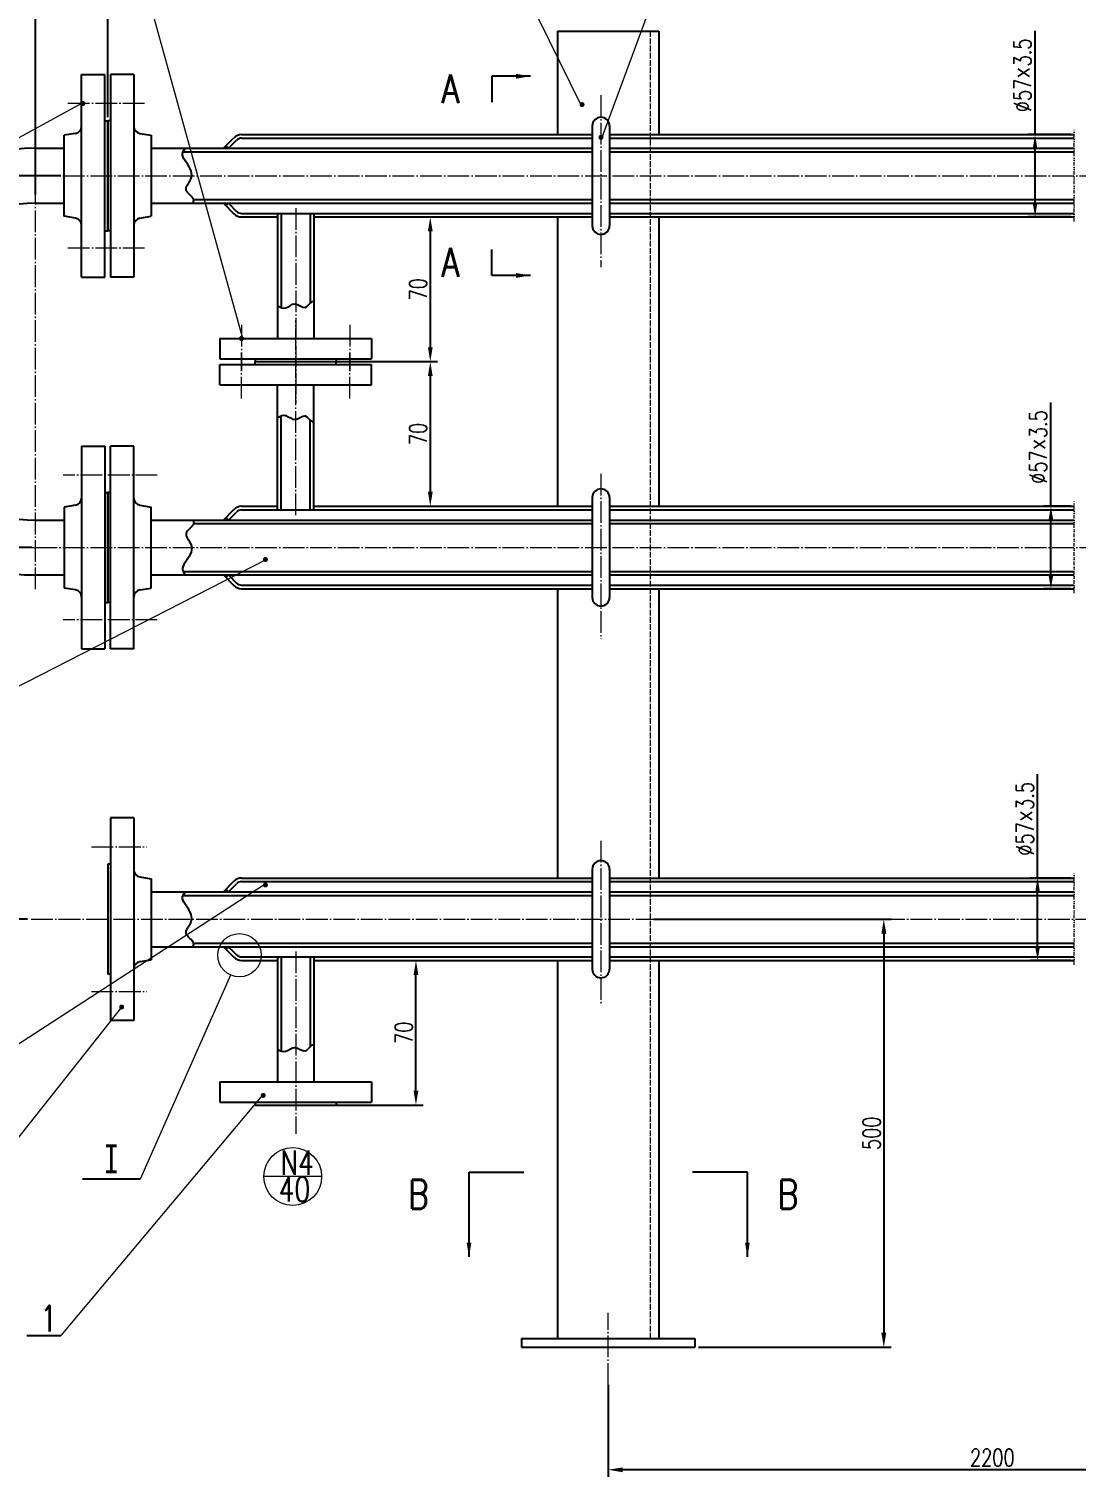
# Model space of a CAD drawing. Header units: millimetres. Extents: x -942 to 2422, y 1139 to 3515.
# Drawn here: x -185 to 539, y 1973 to 2974 of the extents above; entities that cross this region are included whole.
import ezdxf
from ezdxf.enums import TextEntityAlignment as Align

# ---------------------------------------------------------------- set-up
doc = ezdxf.new("R2010")
doc.units = ezdxf.units.MM
doc.header["$LTSCALE"] = 10
doc.header["$MEASUREMENT"] = 0
for name, pattern in [('DASHED', [0.5, 0.4, -0.1]), ('DIVIDE2', [0.625, 0.25, -0.125, 0, -0.125, 0, -0.125]), ('MYCENTER', [3.4, 1.5, -0.15, 0.1, -0.15, 1.5]), ('MYJX', [3.65, 1.5, -0.15, 0.1, -0.15, 0.1, -0.15, 1.5])]:
    doc.linetypes.add(name, pattern=pattern)
doc.layers.get('0').update_dxf_attribs({"linetype": 'CONTINUOUS', "lineweight": 25})
doc.layers.get('Defpoints').update_dxf_attribs({"linetype": 'CONTINUOUS', "lineweight": 5})
for name, color, linetype, lineweight in [('1', 7, 'CONTINUOUS', 25), ('2', 2, 'CONTINUOUS', 5), ('3', 3, 'MYCENTER', 5), ('4', 1, 'DASHED', 5), ('5', 6, 'MYJX', 5), ('6', 4, 'CONTINUOUS', 5)]:
    doc.layers.add(name, color=color, linetype=linetype, lineweight=lineweight)
doc.styles.add('HZ', font='SIMFANG.TTF', dxfattribs={"width": 0.75})
doc.styles.add('HZTXT', font='txt.shx', dxfattribs={"width": 0.75, "height": 12, "bigfont": 'hztxt.shx'})
doc.styles.get("Standard").update_dxf_attribs({"font": 'txt.shx', "bigfont": 'bigfont.shx'})
doc.dimstyles.get("Standard").update_dxf_attribs({"dimtxt": 0.18, "dimasz": 0.18, "dimexe": 0.18, "dimexo": 0.0625, "dimgap": 0.09, "dimtad": 0, "dimtih": 1, "dimtoh": 1, "dimdec": 4, "dimzin": 0, "dimdsep": 46, "dimtxsty": 'Standard', "dimcen": 0.09, "dimadec": 0, "dimazin": 0, "dimtfac": 1, "dimtdec": 4, "dimtofl": 0, "dimtmove": 0, "dimatfit": 3, "dimfxl": 0, "dimtolj": 1, "dimtzin": 0, "dimarcsym": 0})

# ---------------------------------------------------------------- blocks, each defined once
blk = doc.blocks.new('*D27')
at = {"layer": '6', "color": 0, "lineweight": -2}
for p, q in [((14.2, 2844.3), (97.2, 2844.3)), ((92.2, 2834.3), (92.2, 2754.3)), ((1.7, 2744.3), (97.2, 2744.3))]:
    blk.add_line(p, q, dxfattribs=at)
at = {"layer": '6', "color": 0}
for points in [[(90.6, 2834.3), (93.9, 2834.3), (92.2, 2844.3)], [(90.6, 2754.3), (93.9, 2754.3), (92.2, 2744.3)]]:
    blk.add_solid(points, dxfattribs=at)
at = {"layer": 'Defpoints', "color": 0}
for p in [(11.7, 2844.3), (-0.8, 2744.3), (92.2, 2744.3)]:
    blk.add_point(p, dxfattribs=at)
at = {"layer": '6', "color": 0, "insert": (83.8, 2794.3), "char_height": 12, "attachment_point": 5, "rotation": 90, "style": 'HZTXT'}
blk.add_mtext('\\A1;70', dxfattribs=at)
blk = doc.blocks.new('*D28')
at = {"layer": '6', "color": 0, "lineweight": -2}
for p, q in [((1.7, 2744.3), (97.2, 2744.3)), ((92.2, 2734.3), (92.2, 2654.3)), ((14.2, 2644.3), (97.2, 2644.3))]:
    blk.add_line(p, q, dxfattribs=at)
at = {"layer": '6', "color": 0}
for points in [[(90.6, 2734.3), (93.9, 2734.3), (92.2, 2744.3)], [(90.6, 2654.3), (93.9, 2654.3), (92.2, 2644.3)]]:
    blk.add_solid(points, dxfattribs=at)
at = {"layer": 'Defpoints', "color": 0}
for p in [(-0.8, 2744.3), (11.7, 2644.3), (92.2, 2644.3)]:
    blk.add_point(p, dxfattribs=at)
at = {"layer": '6', "color": 0, "insert": (83.8, 2694.3), "char_height": 12, "attachment_point": 5, "rotation": 90, "style": 'HZTXT'}
blk.add_mtext('\\A1;70', dxfattribs=at)
blk = doc.blocks.new('*D29')
at = {"layer": '6', "color": 0, "lineweight": -2}
for p, q in [((215.2, 2037), (215.2, 1973.2)), ((746.4, 2037), (746.4, 1973.2)), ((736.4, 1978.2), (225.2, 1978.2))]:
    blk.add_line(p, q, dxfattribs=at)
at = {"layer": '6', "color": 0}
for points in [[(225.2, 1979.8), (225.2, 1976.5), (215.2, 1978.2)], [(736.4, 1979.8), (736.4, 1976.5), (746.4, 1978.2)]]:
    blk.add_solid(points, dxfattribs=at)
at = {"layer": 'Defpoints', "color": 0}
for p in [(215.2, 2039.5), (746.4, 2039.5), (215.2, 1978.2)]:
    blk.add_point(p, dxfattribs=at)
at = {"layer": '6', "color": 0, "insert": (480.8, 1986.6), "char_height": 12, "attachment_point": 5, "style": 'HZTXT'}
blk.add_mtext('\\A1;2200', dxfattribs=at)
blk = doc.blocks.new('*D31')
at = {"layer": '6', "color": 0, "lineweight": -2}
for p, q in [((510.4, 2901.3), (510.4, 2973.1)), ((535, 2901.3), (505.4, 2901.3)), ((510.4, 2854.3), (510.4, 2891.3)), ((535, 2844.3), (505.4, 2844.3))]:
    blk.add_line(p, q, dxfattribs=at)
at = {"layer": '6', "color": 0}
for points in [[(508.7, 2891.3), (512, 2891.3), (510.4, 2901.3)], [(508.7, 2854.3), (512, 2854.3), (510.4, 2844.3)]]:
    blk.add_solid(points, dxfattribs=at)
at = {"layer": 'Defpoints', "color": 0}
for p in [(510.4, 2901.3), (537.5, 2901.3), (537.5, 2844.3)]:
    blk.add_point(p, dxfattribs=at)
at = {"layer": '6', "color": 0, "insert": (501.7, 2942.2), "char_height": 12, "attachment_point": 5, "rotation": 90, "style": 'HZTXT'}
blk.add_mtext('\\A1;%%c57×3.5', dxfattribs=at)
blk = doc.blocks.new('*D33')
at = {"layer": '6', "color": 0, "lineweight": -2}
for p, q in [((521.3, 2644.3), (521.3, 2716.1)), ((535, 2644.3), (516.3, 2644.3)), ((521.3, 2597.3), (521.3, 2634.3)), ((535, 2587.3), (516.3, 2587.3))]:
    blk.add_line(p, q, dxfattribs=at)
at = {"layer": '6', "color": 0}
for points in [[(519.6, 2634.3), (523, 2634.3), (521.3, 2644.3)], [(519.6, 2597.3), (523, 2597.3), (521.3, 2587.3)]]:
    blk.add_solid(points, dxfattribs=at)
at = {"layer": 'Defpoints', "color": 0}
for p in [(537.5, 2644.3), (521.3, 2587.3), (537.5, 2587.3)]:
    blk.add_point(p, dxfattribs=at)
at = {"layer": '6', "color": 0, "insert": (512.6, 2685.2), "char_height": 12, "attachment_point": 5, "rotation": 90, "style": 'HZTXT'}
blk.add_mtext('\\A1;%%c57×3.5', dxfattribs=at)
blk = doc.blocks.new('*D35')
at = {"layer": '6', "color": 0, "lineweight": -2}
for p, q in [((512.1, 2387.3), (512.1, 2459.1)), ((535, 2387.3), (507.1, 2387.3)), ((512.1, 2340.3), (512.1, 2377.3)), ((535, 2330.3), (507.1, 2330.3))]:
    blk.add_line(p, q, dxfattribs=at)
at = {"layer": '6', "color": 0}
for points in [[(510.4, 2377.3), (513.8, 2377.3), (512.1, 2387.3)], [(510.4, 2340.3), (513.8, 2340.3), (512.1, 2330.3)]]:
    blk.add_solid(points, dxfattribs=at)
at = {"layer": 'Defpoints', "color": 0}
for p in [(512.1, 2387.3), (537.5, 2387.3), (537.5, 2330.3)]:
    blk.add_point(p, dxfattribs=at)
at = {"layer": '6', "color": 0, "insert": (503.4, 2428.2), "char_height": 12, "attachment_point": 5, "rotation": 90, "style": 'HZTXT'}
blk.add_mtext('\\A1;%%c57×3.5', dxfattribs=at)
blk = doc.blocks.new('*D36')
at = {"layer": '6', "color": 0, "lineweight": -2}
for p, q in [((14.2, 2330.3), (87.3, 2330.3)), ((82.3, 2240.3), (82.3, 2320.3)), ((1.7, 2230.3), (87.3, 2230.3))]:
    blk.add_line(p, q, dxfattribs=at)
at = {"layer": '6', "color": 0}
for points in [[(80.7, 2320.3), (84, 2320.3), (82.3, 2330.3)], [(80.7, 2240.3), (84, 2240.3), (82.3, 2230.3)]]:
    blk.add_solid(points, dxfattribs=at)
at = {"layer": 'Defpoints', "color": 0}
for p in [(11.7, 2330.3), (82.3, 2330.3), (-0.8, 2230.3)]:
    blk.add_point(p, dxfattribs=at)
at = {"layer": '6', "color": 0, "insert": (73.9, 2280.3), "char_height": 12, "attachment_point": 5, "rotation": 90, "style": 'HZTXT'}
blk.add_mtext('\\A1;70', dxfattribs=at)
blk = doc.blocks.new('*D37')
at = {"layer": '6', "color": 0, "lineweight": -2}
for p, q in [((246.7, 2358.8), (410.8, 2358.8)), ((405.8, 2348.8), (405.8, 2072.9)), ((277.7, 2062.9), (410.8, 2062.9))]:
    blk.add_line(p, q, dxfattribs=at)
at = {"layer": '6', "color": 0}
for points in [[(404.1, 2348.8), (407.5, 2348.8), (405.8, 2358.8)], [(404.1, 2072.9), (407.5, 2072.9), (405.8, 2062.9)]]:
    blk.add_solid(points, dxfattribs=at)
at = {"layer": 'Defpoints', "color": 0}
for p in [(244.2, 2358.8), (275.2, 2062.9), (405.8, 2062.9)]:
    blk.add_point(p, dxfattribs=at)
at = {"layer": '6', "color": 0, "insert": (397.4, 2210.8), "char_height": 12, "attachment_point": 5, "rotation": 90, "style": 'HZTXT'}
blk.add_mtext('\\A1;500', dxfattribs=at)
blk = doc.blocks.new('*D46')
at = {"layer": '6', "color": 0, "lineweight": -2}
for p, q in [((-183.3, 2615.8), (-394.4, 2615.8)), ((-389.4, 2368.8), (-389.4, 2605.8)), ((-186.2, 2358.8), (-394.4, 2358.8))]:
    blk.add_line(p, q, dxfattribs=at)
at = {"layer": '6', "color": 0}
for points in [[(-391.1, 2605.8), (-387.8, 2605.8), (-389.4, 2615.8)], [(-391.1, 2368.8), (-387.8, 2368.8), (-389.4, 2358.8)]]:
    blk.add_solid(points, dxfattribs=at)
at = {"layer": 'Defpoints', "color": 0}
for p in [(-389.4, 2615.8), (-180.8, 2615.8), (-183.7, 2358.8)]:
    blk.add_point(p, dxfattribs=at)
at = {"layer": '6', "color": 0, "insert": (-397.8, 2487.3), "char_height": 12, "attachment_point": 5, "rotation": 90, "style": 'HZTXT'}
blk.add_mtext('\\A1;200', dxfattribs=at)
blk = doc.blocks.new('*D47')
at = {"layer": '6', "color": 0, "lineweight": -2}
for p, q in [((-163.3, 2872.8), (-394.4, 2872.8)), ((-389.4, 2625.8), (-389.4, 2862.8)), ((-391.9, 2615.8), (-394.4, 2615.8))]:
    blk.add_line(p, q, dxfattribs=at)
at = {"layer": '6', "color": 0}
for points in [[(-391.1, 2862.8), (-387.8, 2862.8), (-389.4, 2872.8)], [(-391.1, 2625.8), (-387.8, 2625.8), (-389.4, 2615.8)]]:
    blk.add_solid(points, dxfattribs=at)
at = {"layer": 'Defpoints', "color": 0}
for p in [(-389.4, 2872.8), (-160.8, 2872.8), (-389.4, 2615.8)]:
    blk.add_point(p, dxfattribs=at)
at = {"layer": '6', "color": 0, "insert": (-397.8, 2744.3), "char_height": 12, "attachment_point": 5, "rotation": 90, "style": 'HZTXT'}
blk.add_mtext('\\A1;200', dxfattribs=at)
blk = doc.blocks.new('*D48')
at = {"layer": '6', "color": 0, "lineweight": -2}
for p, q in [((-130.8, 2913.3), (-130.8, 3130.8)), ((-120.8, 3125.8), (1134.2, 3125.8)), ((1144.2, 3048.1), (1144.2, 3130.8))]:
    blk.add_line(p, q, dxfattribs=at)
at = {"layer": '6', "color": 0}
for points in [[(-120.8, 3127.5), (-120.8, 3124.1), (-130.8, 3125.8)], [(1134.2, 3127.5), (1134.2, 3124.1), (1144.2, 3125.8)]]:
    blk.add_solid(points, dxfattribs=at)
at = {"layer": 'Defpoints', "color": 0}
for p in [(1144.2, 3125.8), (1144.2, 3045.6), (-130.8, 2910.8)]:
    blk.add_point(p, dxfattribs=at)
at = {"layer": '6', "color": 0, "insert": (506.7, 3134.2), "char_height": 12, "attachment_point": 5, "style": 'HZTXT'}
blk.add_mtext('\\A1;3000', dxfattribs=at)
blk = doc.blocks.new('*D50')
at = {"layer": '6', "color": 0, "lineweight": -2}
for p, q in [((-180.8, 2859.9), (-180.8, 3130.8)), ((-170.8, 3125.8), (-140.8, 3125.8)), ((-130.8, 3089.9), (-130.8, 3130.8))]:
    blk.add_line(p, q, dxfattribs=at)
at = {"layer": '6', "color": 0}
for points in [[(-170.8, 3127.5), (-170.8, 3124.1), (-180.8, 3125.8)], [(-140.8, 3127.5), (-140.8, 3124.1), (-130.8, 3125.8)]]:
    blk.add_solid(points, dxfattribs=at)
at = {"layer": 'Defpoints', "color": 0}
for p in [(-130.8, 3125.8), (-130.8, 3087.4), (-180.8, 2857.4)]:
    blk.add_point(p, dxfattribs=at)
at = {"layer": '6', "color": 0, "insert": (-155.8, 3134.2), "char_height": 12, "attachment_point": 5, "style": 'HZTXT'}
blk.add_mtext('\\A1;50', dxfattribs=at)

msp = doc.modelspace()

# ---------------------------------------------------------------- hatches: boundary and pattern name
at = {"layer": '6'}
h = msp.add_hatch(color=256, dxfattribs=at)
h.paths.add_polyline_path([(-49.1, 2893.5), (-50.8, 2891.8), (-47.3, 2891.8)])
h.paths.add_polyline_path([(-47.3, 2853.8), (-50.8, 2853.8), (-49.1, 2852)])
h = msp.add_hatch(color=256, dxfattribs=at)
h.paths.add_polyline_path([(-49.1, 2636.5), (-50.8, 2634.8), (-47.3, 2634.8)])
h.paths.add_polyline_path([(-47.3, 2596.8), (-50.8, 2596.8), (-49.1, 2595)])
h = msp.add_hatch(color=256, dxfattribs=at)
h.paths.add_polyline_path([(-47.3, 2339.8), (-50.8, 2339.8), (-49.1, 2338)])
h.paths.add_polyline_path([(-49.1, 2379.5), (-50.8, 2377.8), (-47.3, 2377.8)])

# ---------------------------------------------------------------- linework, layer by layer
for p, q in [((180.2, 2972.8), (180.2, 2901.3)), ((250.2, 2972.8), (250.2, 2901.3)), ((-148.8, 2802.8), (-148.8, 2942.8)), ((-148.8, 2942.8), (-132.8, 2942.8)), ((-132.8, 2802.8), (-132.8, 2942.8)), ((-128.8, 2942.8), (-128.8, 2802.8)), ((-112.8, 2942.8), (-128.8, 2942.8)), ((-112.8, 2942.8), (-112.8, 2802.8)), ((-132.8, 2910.8), (-130.8, 2910.8)), ((-128.8, 2910.8), (-130.8, 2910.8)), ((-130.8, 2910.8), (-130.8, 2834.8)), ((-130.8, 2834.8), (-130.8, 2910.8)), ((204.2, 2907.3), (204.2, 2838.3)), ((216.2, 2907.3), (216.2, 2838.3)), ((-153, 2902.1), (-160.8, 2900.8)), ((-160.8, 2844.8), (-160.8, 2900.8)), ((-108.6, 2902.1), (-100.8, 2900.8)), ((-100.8, 2900.8), (-100.8, 2844.8)), ((-50.8, 2891.8), (-43.5, 2899.1)), ((-47.3, 2891.8), (-49.1, 2893.5)), ((-47.3, 2891.8), (-41.8, 2897.3)), ((-38.2, 2901.3), (204.2, 2901.3)), ((-38.2, 2898.8), (204.2, 2898.8)), ((216.2, 2901.3), (537.5, 2901.3)), ((216.2, 2898.8), (537.5, 2898.8)), ((-180.8, 2891.8), (-160.8, 2891.8)), ((-100.8, 2891.8), (204.2, 2891.8)), ((-78.7, 2889.3), (204.2, 2889.3)), ((216.2, 2891.8), (537.5, 2891.8)), ((216.2, 2889.3), (537.5, 2889.3)), ((-180.8, 2853.8), (-160.8, 2853.8)), ((-100.8, 2853.8), (204.2, 2853.8)), ((-71.4, 2856.3), (204.2, 2856.3)), ((-50.8, 2853.8), (-43.5, 2846.5)), ((-47.3, 2853.8), (-49.1, 2852)), ((-47.3, 2853.8), (-41.8, 2848.2)), ((216.2, 2856.3), (537.5, 2856.3)), ((216.2, 2853.8), (537.5, 2853.8)), ((-153, 2843.5), (-160.8, 2844.8)), ((-108.6, 2843.5), (-100.8, 2844.8)), ((-38.2, 2846.8), (204.2, 2846.8)), ((-38.2, 2844.3), (-13.3, 2844.3)), ((-13.3, 2846.8), (-13.3, 2760.3)), ((-10.8, 2846.8), (-10.8, 2781.7)), ((9.2, 2846.8), (9.2, 2784.6)), ((11.7, 2846.8), (11.7, 2760.3)), ((11.7, 2844.3), (204.2, 2844.3)), ((180.2, 2844.3), (180.2, 2644.3)), ((216.2, 2846.8), (537.5, 2846.8)), ((216.2, 2844.3), (537.5, 2844.3)), ((250.2, 2844.3), (250.2, 2644.3)), ((-132.8, 2834.8), (-130.8, 2834.8)), ((-128.8, 2834.8), (-130.8, 2834.8)), ((-148.8, 2802.8), (-132.8, 2802.8)), ((-112.8, 2802.8), (-128.8, 2802.8)), ((-53.3, 2760.3), (51.7, 2760.3)), ((-53.3, 2760.3), (-53.3, 2746.3)), ((51.7, 2760.3), (51.7, 2746.3)), ((-53.3, 2746.3), (51.7, 2746.3)), ((-28.8, 2746.3), (-28.8, 2744.3)), ((-28.8, 2744.3), (27.2, 2744.3)), ((-28.8, 2744.3), (27.2, 2744.3)), ((-28.8, 2742.3), (-28.8, 2744.3)), ((27.2, 2746.3), (27.2, 2744.3)), ((27.2, 2742.3), (27.2, 2744.3)), ((-53.3, 2742.3), (51.7, 2742.3)), ((-53.3, 2728.3), (-53.3, 2742.3)), ((51.7, 2728.3), (51.7, 2742.3)), ((-53.3, 2728.3), (51.7, 2728.3)), ((-13.3, 2641.8), (-13.3, 2728.3)), ((11.7, 2641.8), (11.7, 2728.3)), ((-10.8, 2641.8), (-10.8, 2706.9)), ((9.2, 2641.8), (9.2, 2703.9)), ((-148.8, 2685.8), (-148.8, 2545.8)), ((-148.8, 2685.8), (-132.8, 2685.8)), ((-132.8, 2685.8), (-132.8, 2545.8)), ((-128.8, 2545.8), (-128.8, 2685.8)), ((-112.8, 2685.8), (-128.8, 2685.8)), ((-112.8, 2545.8), (-112.8, 2685.8)), ((-132.8, 2653.8), (-130.8, 2653.8)), ((-130.8, 2577.8), (-130.8, 2653.8)), ((-128.8, 2653.8), (-130.8, 2653.8)), ((-130.8, 2653.8), (-130.8, 2577.8)), ((-153, 2645.1), (-160.8, 2643.8)), ((-160.8, 2643.8), (-160.8, 2587.8)), ((-108.6, 2645.1), (-100.8, 2643.8)), ((-100.8, 2587.8), (-100.8, 2643.8)), ((-38.2, 2644.3), (-13.3, 2644.3)), ((11.7, 2644.3), (204.2, 2644.3)), ((204.2, 2650.3), (204.2, 2581.3)), ((216.2, 2650.3), (216.2, 2581.3)), ((216.2, 2644.3), (537.5, 2644.3)), ((-180.8, 2634.8), (-160.8, 2634.8)), ((-100.8, 2634.8), (204.2, 2634.8)), ((-50.8, 2634.8), (-43.5, 2642.1)), ((-47.3, 2634.8), (-49.1, 2636.5)), ((-47.3, 2634.8), (-41.8, 2640.3)), ((-38.2, 2641.8), (204.2, 2641.8)), ((216.2, 2641.8), (537.5, 2641.8)), ((216.2, 2634.8), (537.5, 2634.8)), ((-71.4, 2632.3), (204.2, 2632.3)), ((216.2, 2632.3), (537.5, 2632.3)), ((-180.8, 2596.8), (-160.8, 2596.8)), ((-100.8, 2596.8), (204.2, 2596.8)), ((-78.7, 2599.3), (204.2, 2599.3)), ((-50.8, 2596.8), (-43.5, 2589.5)), ((-47.3, 2596.8), (-49.1, 2595)), ((-47.3, 2596.8), (-41.8, 2591.2)), ((216.2, 2599.3), (537.5, 2599.3)), ((216.2, 2596.8), (537.5, 2596.8)), ((-153, 2586.5), (-160.8, 2587.8)), ((-108.6, 2586.5), (-100.8, 2587.8)), ((-38.2, 2589.8), (204.2, 2589.8)), ((-38.2, 2587.3), (204.2, 2587.3)), ((180.2, 2587.3), (180.2, 2387.3)), ((216.2, 2589.8), (537.5, 2589.8)), ((216.2, 2587.3), (537.5, 2587.3)), ((250.2, 2587.3), (250.2, 2387.3)), ((-132.8, 2577.8), (-130.8, 2577.8)), ((-128.8, 2577.8), (-130.8, 2577.8)), ((-148.8, 2545.8), (-132.8, 2545.8)), ((-112.8, 2545.8), (-128.8, 2545.8)), ((-128.8, 2428.8), (-128.8, 2288.8)), ((-112.8, 2428.8), (-128.8, 2428.8)), ((-112.8, 2428.8), (-112.8, 2288.8)), ((-130.8, 2396.8), (-130.8, 2320.8)), ((-128.8, 2396.8), (-130.8, 2396.8)), ((204.2, 2393.3), (204.2, 2324.3)), ((216.2, 2393.3), (216.2, 2324.3)), ((-108.6, 2388.1), (-100.8, 2386.8)), ((-100.8, 2386.8), (-100.8, 2330.8)), ((-50.8, 2377.8), (-43.5, 2385.1)), ((-47.3, 2377.8), (-41.8, 2383.3)), ((-38.2, 2387.3), (204.2, 2387.3)), ((-38.2, 2384.8), (204.2, 2384.8)), ((216.2, 2387.3), (537.5, 2387.3)), ((216.2, 2384.8), (537.5, 2384.8)), ((-100.8, 2377.8), (204.2, 2377.8)), ((-78.7, 2375.3), (204.2, 2375.3)), ((-47.3, 2377.8), (-49.1, 2379.5)), ((216.2, 2377.8), (537.5, 2377.8)), ((216.2, 2375.3), (537.5, 2375.3)), ((-100.8, 2339.8), (204.2, 2339.8)), ((-71.4, 2342.3), (204.2, 2342.3)), ((-50.8, 2339.8), (-43.5, 2332.5)), ((-47.3, 2339.8), (-49.1, 2338)), ((-47.3, 2339.8), (-41.8, 2334.2)), ((-38.2, 2332.8), (204.2, 2332.8)), ((-13.3, 2332.8), (-13.3, 2246.3)), ((-10.8, 2332.8), (-10.8, 2267.7)), ((9.2, 2332.8), (9.2, 2270.6)), ((11.7, 2332.8), (11.7, 2246.3)), ((216.2, 2342.3), (537.5, 2342.3)), ((216.2, 2339.8), (537.5, 2339.8)), ((216.2, 2332.8), (537.5, 2332.8)), ((-108.6, 2329.5), (-100.8, 2330.8)), ((-38.2, 2330.3), (-13.3, 2330.3)), ((11.7, 2330.3), (204.2, 2330.3)), ((180.2, 2330.3), (180.2, 2068.9)), ((216.2, 2330.3), (537.5, 2330.3)), ((250.2, 2330.3), (250.2, 2068.9)), ((-128.8, 2320.8), (-130.8, 2320.8)), ((-112.8, 2288.8), (-128.8, 2288.8)), ((-53.3, 2246.3), (51.7, 2246.3)), ((-53.3, 2246.3), (-53.3, 2232.3)), ((51.7, 2246.3), (51.7, 2232.3)), ((-53.3, 2232.3), (51.7, 2232.3)), ((-28.8, 2232.3), (-28.8, 2230.3)), ((-28.8, 2230.3), (27.2, 2230.3)), ((-28.8, 2230.3), (27.2, 2230.3)), ((27.2, 2232.3), (27.2, 2230.3)), ((-108.3, 2179.2), (-148.3, 2179.2)), ((155.2, 2068.9), (275.2, 2068.9)), ((155.2, 2068.9), (155.2, 2062.9)), ((155.2, 2062.9), (275.2, 2062.9)), ((275.2, 2068.9), (275.2, 2062.9))]:
    msp.add_line(p, q)
for centre, radius, start, end in [((-153.8, 2907), 5, 279.4623, 0), ((-107.8, 2907), 5, 180, 260.5377), ((210.2, 2907.3), 6, 0, 180), ((-38.2, 2893.8), 7.5, 90, 135), ((-38.2, 2893.8), 5, 90, 135), ((-180.8, 2744.3), 147.5, 90, 270), ((-180.8, 2744.3), 109.5, 90, 270), ((-153.8, 2838.5), 5, 0, 80.5377), ((-107.8, 2838.5), 5, 99.4623, 180), ((-38.2, 2851.8), 7.5, 225, 270), ((-38.2, 2851.8), 5, 225, 270), ((210.2, 2838.3), 6, 180, 0), ((210.2, 2650.3), 6, 0, 180), ((-153.8, 2650), 5, 279.4623, 0), ((-107.8, 2650), 5, 180, 260.5377), ((-38.2, 2636.8), 7.5, 90, 135), ((-38.2, 2636.8), 5, 90, 135), ((-153.8, 2581.5), 5, 0, 80.5377), ((-107.8, 2581.5), 5, 99.4623, 180), ((-38.2, 2594.8), 7.5, 225, 270), ((-38.2, 2594.8), 5, 225, 270), ((210.2, 2581.3), 6, 180, 0), ((-107.8, 2393), 5, 180, 260.5377), ((210.2, 2393.3), 6, 0, 180), ((-38.2, 2379.8), 7.5, 90, 135), ((-38.2, 2379.8), 5, 90, 135), ((-38.2, 2337.8), 5, 225, 270), ((-107.8, 2324.5), 5, 99.4623, 180), ((-38.2, 2337.8), 7.5, 225, 270), ((210.2, 2324.3), 6, 180, 0)]:
    msp.add_arc(centre, radius, start, end)
for points, knots in [([(-71.8, 2853.8), (-71.4, 2854.6), (-70.7, 2857.9), (-79.9, 2862.6), (-72.6, 2869.5), (-72.5, 2878.5), (-80.8, 2885.7), (-78.5, 2890.3), (-77, 2891.8)], [19.907716, 19.907716, 19.907716, 19.907716, 22.548005, 31.186542, 39.255288, 44.936119, 57.305447, 63.907076, 63.907076, 63.907076, 63.907076]), ([(-13.3, 2783), (-11.4, 2781.7), (-7.5, 2780.2), (-1.3, 2786.6), (5.6, 2779.2), (9, 2785.1), (11.1, 2786), (11.7, 2786.1)], [5.194968, 5.194968, 5.194968, 5.194968, 11.635762, 18.468771, 25.797926, 31.575021, 33.461668, 33.461668, 33.461668, 33.461668]), ([(-13.3, 2705.6), (-11.4, 2706.9), (-7.5, 2708.3), (-1.3, 2701.9), (5.6, 2709.3), (9, 2703.5), (11.1, 2702.5), (11.7, 2702.4)], [5.194968, 5.194968, 5.194968, 5.194968, 11.635762, 18.468771, 25.797926, 31.575021, 33.461668, 33.461668, 33.461668, 33.461668]), ([(-71.8, 2634.8), (-71.4, 2634), (-70.7, 2630.6), (-79.9, 2626), (-72.6, 2619), (-72.5, 2610.1), (-80.8, 2602.9), (-78.5, 2598.3), (-77, 2596.8)], [19.907716, 19.907716, 19.907716, 19.907716, 22.548005, 31.186542, 39.255288, 44.936119, 57.305447, 63.907076, 63.907076, 63.907076, 63.907076]), ([(-71.8, 2339.8), (-71.4, 2340.6), (-70.7, 2343.9), (-79.9, 2348.6), (-72.6, 2355.5), (-72.5, 2364.5), (-80.8, 2371.7), (-78.5, 2376.3), (-77, 2377.8)], [19.907716, 19.907716, 19.907716, 19.907716, 22.548005, 31.186542, 39.255288, 44.936119, 57.305447, 63.907076, 63.907076, 63.907076, 63.907076]), ([(-13.3, 2269), (-11.4, 2267.7), (-7.5, 2266.2), (-1.3, 2272.6), (5.6, 2265.2), (9, 2271.1), (11.1, 2272), (11.7, 2272.1)], [5.194968, 5.194968, 5.194968, 5.194968, 11.635762, 18.468771, 25.797926, 31.575021, 33.461668, 33.461668, 33.461668, 33.461668])]:
    msp.add_open_spline(points, degree=3, knots=knots)
at = {"layer": '1'}
for p, q in [((180.2, 2972.8), (250.2, 2972.8)), ((-186.7, 2071), (-163.1, 2071))]:
    msp.add_line(p, q, dxfattribs=at)
at = {"layer": '1', "const_width": 1.75}
for points in [[(-147.1, 2922.8, -1), (-148.8, 2922.8, -1)], [(198, 2922, -1), (196.3, 2922, -1)], [(211.1, 2899.4, -1), (209.4, 2899.4, -1)], [(-37.4, 2760.3, -1), (-39.2, 2760.3, -1)], [(-20.9, 2607.5, -1), (-22.6, 2607.5, -1)], [(-20.9, 2382.5, -1), (-22.6, 2382.5, -1)], [(-120.3, 2298.1, -1), (-122, 2298.1, -1)], [(-22.4, 2237, -1), (-24.1, 2237, -1)]]:
    msp.add_lwpolyline(points, format="xyb", close=True, dxfattribs=at)
at = {"layer": '3'}
for p, q in [((210.2, 2928.5), (210.2, 2809.6)), ((-105.3, 2922.8), (-158.9, 2922.8)), ((-180.8, 2586.9), (-180.8, 2900.8)), ((-180.8, 2872.8), (1163.4, 2872.8)), ((-0.8, 2850.5), (-0.8, 2715.5)), ((-105.3, 2822.8), (-158.9, 2822.8)), ((-38.3, 2769.7), (-38.3, 2737.9)), ((-0.8, 2638.1), (-0.8, 2773)), ((36.7, 2769.7), (36.7, 2737.9)), ((-38.3, 2718.8), (-38.3, 2750.6)), ((36.7, 2718.8), (36.7, 2750.6)), ((-96.6, 2665.8), (-161.7, 2665.8)), ((210.2, 2666.8), (210.2, 2552.6)), ((-180.8, 2615.8), (1194.2, 2615.8)), ((-96.6, 2565.8), (-161.7, 2565.8)), ((210.2, 2413.1), (210.2, 2300.2)), ((-142, 2408.8), (-103.7, 2408.8)), ((-183.7, 2358.8), (1194.2, 2358.8)), ((-0.8, 2336.5), (-0.8, 2210.5)), ((-142, 2308.8), (-103.7, 2308.8)), ((215.2, 2037), (215.2, 2086.8))]:
    msp.add_line(p, q, dxfattribs=at)
msp.add_arc((-180.8, 2744.3), 128.5, 90, 270, dxfattribs=at)
at = {"layer": '4'}
msp.add_line((244.2, 2972.8), (244.2, 2068.9), dxfattribs=at)
at = {"layer": '5', "linetype": 'DIVIDE2'}
for p, q in [((537.5, 2841.2), (537.5, 2904.5)), ((537.5, 2584.3), (537.5, 2647.6)), ((537.5, 2327.3), (537.5, 2390.6))]:
    msp.add_line(p, q, dxfattribs=at)
at = {"layer": '6'}
for p, q in [((-37.4, 2760.3), (-118.9, 3055.2)), ((196.3, 2922), (131, 3055.2)), ((211.1, 2899.4), (268.4, 3055.2)), ((-148.8, 2922.8), (-503.9, 2729.4)), ((-20.9, 2607.5), (-503.9, 2360.9)), ((-22.6, 2382.5), (-503.9, 2071)), ((-45.8, 2320.2), (-108.3, 2179.2)), ((-121.2, 2298.1), (-301.2, 2071)), ((-24.1, 2237), (-163.1, 2071)), ((17.1, 2180.9), (-22.9, 2180.9))]:
    msp.add_line(p, q, dxfattribs=at)
for centre, radius in [((-39.7, 2333.9), 15), ((-2.9, 2180.9), 20)]:
    msp.add_circle(centre, radius, dxfattribs=at)

# ---------------------------------------------------------------- texts
at = {"style": 'HZ', "width": 0.75}
msp.add_text('I', height=20, dxfattribs=at).set_placement((-128.3, 2183.2), align=Align.CENTER)
at = {"layer": '2', "style": 'HZTXT', "width": 0.8}
for s, p in [('A', (106.2, 2922.9)), ('A', (106.2, 2803)), ('B', (84.1, 2158.7)), ('B', (339.5, 2158.7))]:
    msp.add_text(s, height=20, dxfattribs=at).set_placement(p, align=Align.CENTER)
at = {"layer": '2', "style": 'HZTXT', "width": 0.75}
msp.add_text('1', height=18, dxfattribs=at).set_placement((-177.4, 2073.8))
at = {"layer": '6', "style": 'HZTXT', "width": 0.75}
for s, p in [('N4', (-11.2, 2182)), ('40', (-12.6, 2163.6))]:
    msp.add_text(s, height=17, dxfattribs=at).set_placement(p)

# ---------------------------------------------------------------- dimensions: what is measured, and where the dimension line sits
at = {"layer": '6'}
dim = msp.add_linear_dim(base=(-130.8, 3125.8), p1=(-180.8, 2857.4), p2=(-130.8, 3087.4), dimstyle='Standard', override={"dimscale": 4, "dimtxt": 12, "dimasz": 2.5, "dimexe": 1.25, "dimexo": 0.625, "dimgap": 0.6, "dimtad": 1, "dimtih": 0, "dimtoh": 0, "dimdec": 0, "dimtxsty": 'HZTXT', "dimcen": 2.5, "dimtdec": 0, "dimtmove": 2}, dxfattribs=at)
dim.commit()
dim.dimension.update_dxf_attribs({"geometry": '*D50', "text_midpoint": (-155.8, 3134.2)})
for base, p1, p2, text, picture, middle in [((1144.2, 3125.8), (-130.8, 2910.8), (1144.2, 3045.6), '3000', '*D48', (506.7, 3134.2)), ((215.2, 1978.2), (746.4, 2039.5), (215.2, 2039.5), '2200', '*D29', (480.8, 1986.6))]:
    dim = msp.add_linear_dim(base=base, p1=p1, p2=p2, text=text, dimstyle='Standard', override={"dimscale": 4, "dimtxt": 12, "dimasz": 2.5, "dimexe": 1.25, "dimexo": 0.625, "dimgap": 0.6, "dimtad": 1, "dimtih": 0, "dimtoh": 0, "dimdec": 0, "dimtxsty": 'HZTXT', "dimcen": 2.5, "dimtdec": 0, "dimtmove": 2}, dxfattribs=at)
    dim.commit()
    dim.dimension.update_dxf_attribs({"geometry": picture, "text_midpoint": middle})
for base, p1, p2, picture, middle in [((510.4, 2901.3), (537.5, 2844.3), (537.5, 2901.3), '*D31', (510.4, 2942.2)), ((521.3, 2587.3), (537.5, 2644.3), (537.5, 2587.3), '*D33', (521.3, 2685.2)), ((512.1, 2387.3), (537.5, 2330.3), (537.5, 2387.3), '*D35', (512.1, 2428.2))]:
    dim = msp.add_linear_dim(base=base, p1=p1, p2=p2, angle=90, text='%%c57×3.5', dimstyle='Standard', override={"dimscale": 4, "dimtxt": 12, "dimasz": 2.5, "dimexe": 1.25, "dimexo": 0.625, "dimgap": 0.6, "dimtad": 1, "dimtih": 0, "dimtoh": 0, "dimdec": 0, "dimtxsty": 'HZTXT', "dimcen": 2.5, "dimtdec": 0}, dxfattribs=at)
    dim.commit()
    dim.dimension.update_dxf_attribs({"geometry": picture, "text_midpoint": middle, "dimtype": 160})
for base, p1, p2, text, picture, middle in [((-389.4, 2872.8), (-389.4, 2615.8), (-160.8, 2872.8), '200', '*D47', (-397.8, 2744.3)), ((92.2, 2744.3), (11.7, 2844.3), (-0.8, 2744.3), '70', '*D27', (83.8, 2794.3)), ((92.2, 2644.3), (-0.8, 2744.3), (11.7, 2644.3), '70', '*D28', (83.8, 2694.3)), ((-389.4, 2615.8), (-183.7, 2358.8), (-180.8, 2615.8), '200', '*D46', (-397.8, 2487.3)), ((405.8, 2062.9), (244.2, 2358.8), (275.2, 2062.9), '500', '*D37', (397.4, 2210.8)), ((82.3, 2330.3), (-0.8, 2230.3), (11.7, 2330.3), '70', '*D36', (73.9, 2280.3))]:
    dim = msp.add_linear_dim(base=base, p1=p1, p2=p2, angle=90, text=text, dimstyle='Standard', override={"dimscale": 4, "dimtxt": 12, "dimasz": 2.5, "dimexe": 1.25, "dimexo": 0.625, "dimgap": 0.6, "dimtad": 1, "dimtih": 0, "dimtoh": 0, "dimdec": 0, "dimtxsty": 'HZTXT', "dimcen": 2.5, "dimtdec": 0, "dimtmove": 2}, dxfattribs=at)
    dim.commit()
    dim.dimension.update_dxf_attribs({"geometry": picture, "text_midpoint": middle})

# ---------------------------------------------------------------- leaders
for points in [[(161.6, 2941.6), (134.7, 2941.6), (134.7, 2923.8)], [(161.6, 2803.9), (134.7, 2803.9), (134.7, 2821.8)], [(119, 2125.3), (119, 2183.9), (156.8, 2183.9)], [(311.5, 2125.3), (311.5, 2183.9), (273.6, 2183.9)]]:
    msp.add_leader(points, dimstyle='Standard', override={"dimscale": 4, "dimtxt": 12, "dimasz": 2.5, "dimexe": 1.25, "dimexo": 0.625, "dimgap": 0.6, "dimtad": 0, "dimtih": 0, "dimtoh": 0, "dimdec": 0, "dimtxsty": 'HZTXT', "dimcen": 2.5, "dimtdec": 0, "dimtmove": 2}, dxfattribs=at)

doc.saveas('drawing.dxf')
